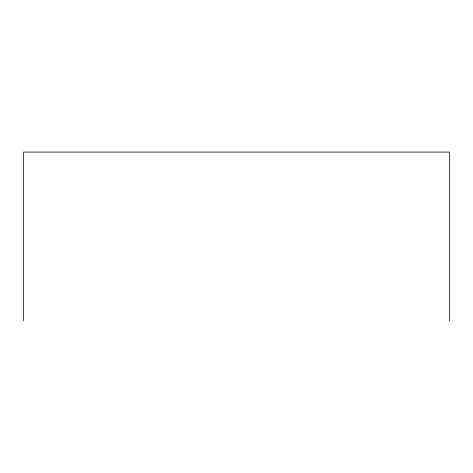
<?xml version="1.0" encoding="UTF-8"?>
<svg xmlns="http://www.w3.org/2000/svg" width="473" height="473" viewBox="0 0 473 473"><rect width="100%" height="100%" fill="white"/><g stroke="black" fill="none" stroke-linecap="round" stroke-linejoin="round"><path stroke-width="0.71" d="M449.35 320.925L449.35 152.075L23.65 152.075L23.65 320.925"/></g></svg>
